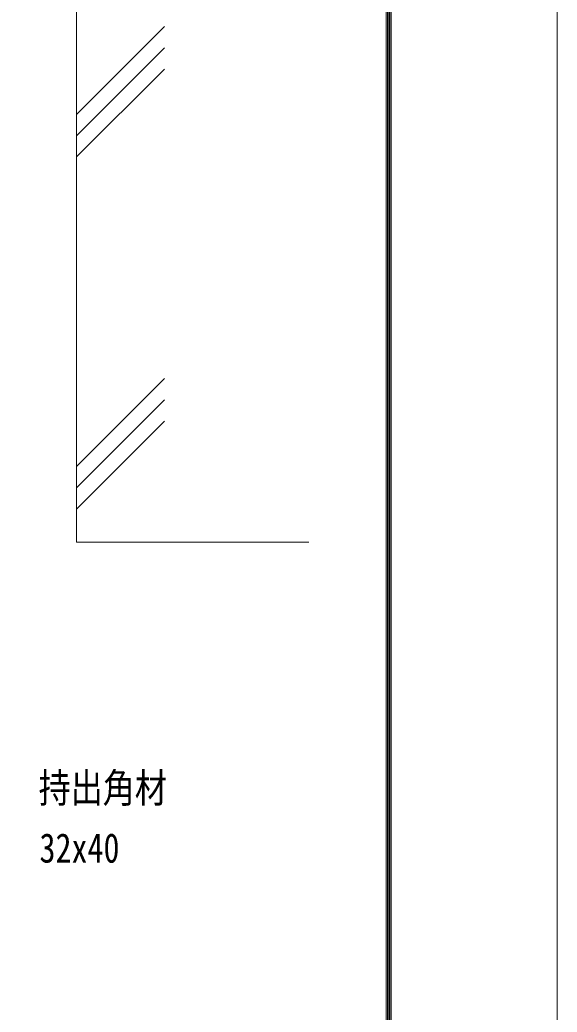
# Model space of a CAD drawing. Units: millimetres, scale not verified. Extents: x -3554 to 3554, y -1188 to 1188.
# Drawn here: x -458.1 to -190.1, y -758.4 to -263.8 of the extents above; entities that cross this region are included whole.
import ezdxf
from ezdxf.enums import TextEntityAlignment as Align

# ---------------------------------------------------------------- set-up
doc = ezdxf.new("R2010")
doc.units = ezdxf.units.MM
doc.header["$LTSCALE"] = 20
doc.header["$PDMODE"] = 32
doc.header["$PDSIZE"] = 10
for name, color, linetype, lineweight in [('0-0_0', 7, 'Continuous', 18), ('0-1_DEFPOINTS', 7, 'Continuous', 18), ('0-4_WAKU', 7, 'Continuous', 18), ('0-6_2躯体線', 4, 'Continuous', 18), ('0-9_1手摺寸法', 7, 'Continuous', 18)]:
    doc.layers.add(name, color=color, linetype=linetype, lineweight=lineweight)
doc.styles.add('ＭＳ ゴシック', font='')
doc.styles.get('ＭＳ ゴシック').set_extended_font_data('MS Gothic')

# ---------------------------------------------------------------- blocks, each defined once
blk = doc.blocks.new('_ORIGIN2')
at = {"layer": '0-0_0'}
blk.add_line((-0.5, 0), (-1, 0), dxfattribs=at)
for radius in [0.5, 0.25]:
    blk.add_circle((0, 0), radius, dxfattribs=at)
blk = doc.blocks.new('D22')
at = {"layer": '0-1_DEFPOINTS'}
for p in [(1584.1, 319.29), (1584.1, 249.13), (1544.1, -60.23)]:
    blk.add_point(p, dxfattribs=at)
at = {"layer": '0-9_1手摺寸法'}
for p, q in [((1544.1, -48.73), (1544.1, 249.13)), ((1548.7, 249.13), (1579.5, 249.13))]:
    blk.add_line(p, q, dxfattribs=at)
at = {"layer": '0-9_1手摺寸法', "xscale": 4.6, "yscale": 4.6, "rotation": 180}
blk.add_blockref('_ORIGIN2', (1544.1, 249.13), dxfattribs=at)
at = {"layer": '0-9_1手摺寸法', "xscale": 4.6, "yscale": 4.6}
blk.add_blockref('_ORIGIN2', (1584.1, 249.13), dxfattribs=at)
at = {"layer": '0-9_1手摺寸法', "style": 'ＭＳ ゴシック'}
blk.add_text('20', height=13.49, dxfattribs=at).set_placement((1554.9, 254.88), align=Align.BOTTOM_LEFT)

msp = doc.modelspace()

# ---------------------------------------------------------------- linework, layer by layer
at = {"layer": '0-1_DEFPOINTS', "color": 5}
msp.add_line((-190.14, -1188), (-190.14, 1188), dxfattribs=at)
at = {"layer": '0-4_WAKU'}
for p, q in [((-273.54, -1128.6), (-273.54, 1132.6)), ((-272.94, -1129.2), (-272.94, 1133.2)), ((-275.34, -1126.8), (-275.34, 1130.8)), ((-274.74, -1127.4), (-274.74, 1131.4)), ((-274.14, -1128), (-274.14, 1132))]:
    msp.add_line(p, q, dxfattribs=at)
at = {"layer": '0-6_2躯体線'}
for p, q in [((-385.95, -267.07), (-429.78, -310.9)), ((-385.95, -277.68), (-429.78, -321.51)), ((-385.95, -288.29), (-429.78, -332.12)), ((-385.95, -442.54), (-429.78, -486.37)), ((-385.95, -453.15), (-429.78, -496.98)), ((-385.95, -463.75), (-429.78, -507.58))]:
    msp.add_line(p, q, dxfattribs=at)
msp.add_lwpolyline([(-429.78, -104.65), (-429.78, -524.17), (-313.89, -524.17)], dxfattribs=at)

# ---------------------------------------------------------------- block references
at = {"layer": '0-9_1手摺寸法'}
msp.add_blockref('D22', (-2013.88, -423.94), dxfattribs=at)

# ---------------------------------------------------------------- texts
at = {"layer": '0-0_0', "style": 'ＭＳ ゴシック', "width": 0.8}
for s, p in [('持出角材', (-448.72, -658.31)), ('32x40', (-448.26, -688.24))]:
    msp.add_text(s, height=14.66, dxfattribs=at).set_placement(p, align=Align.BOTTOM_LEFT)

doc.saveas('drawing.dxf')
